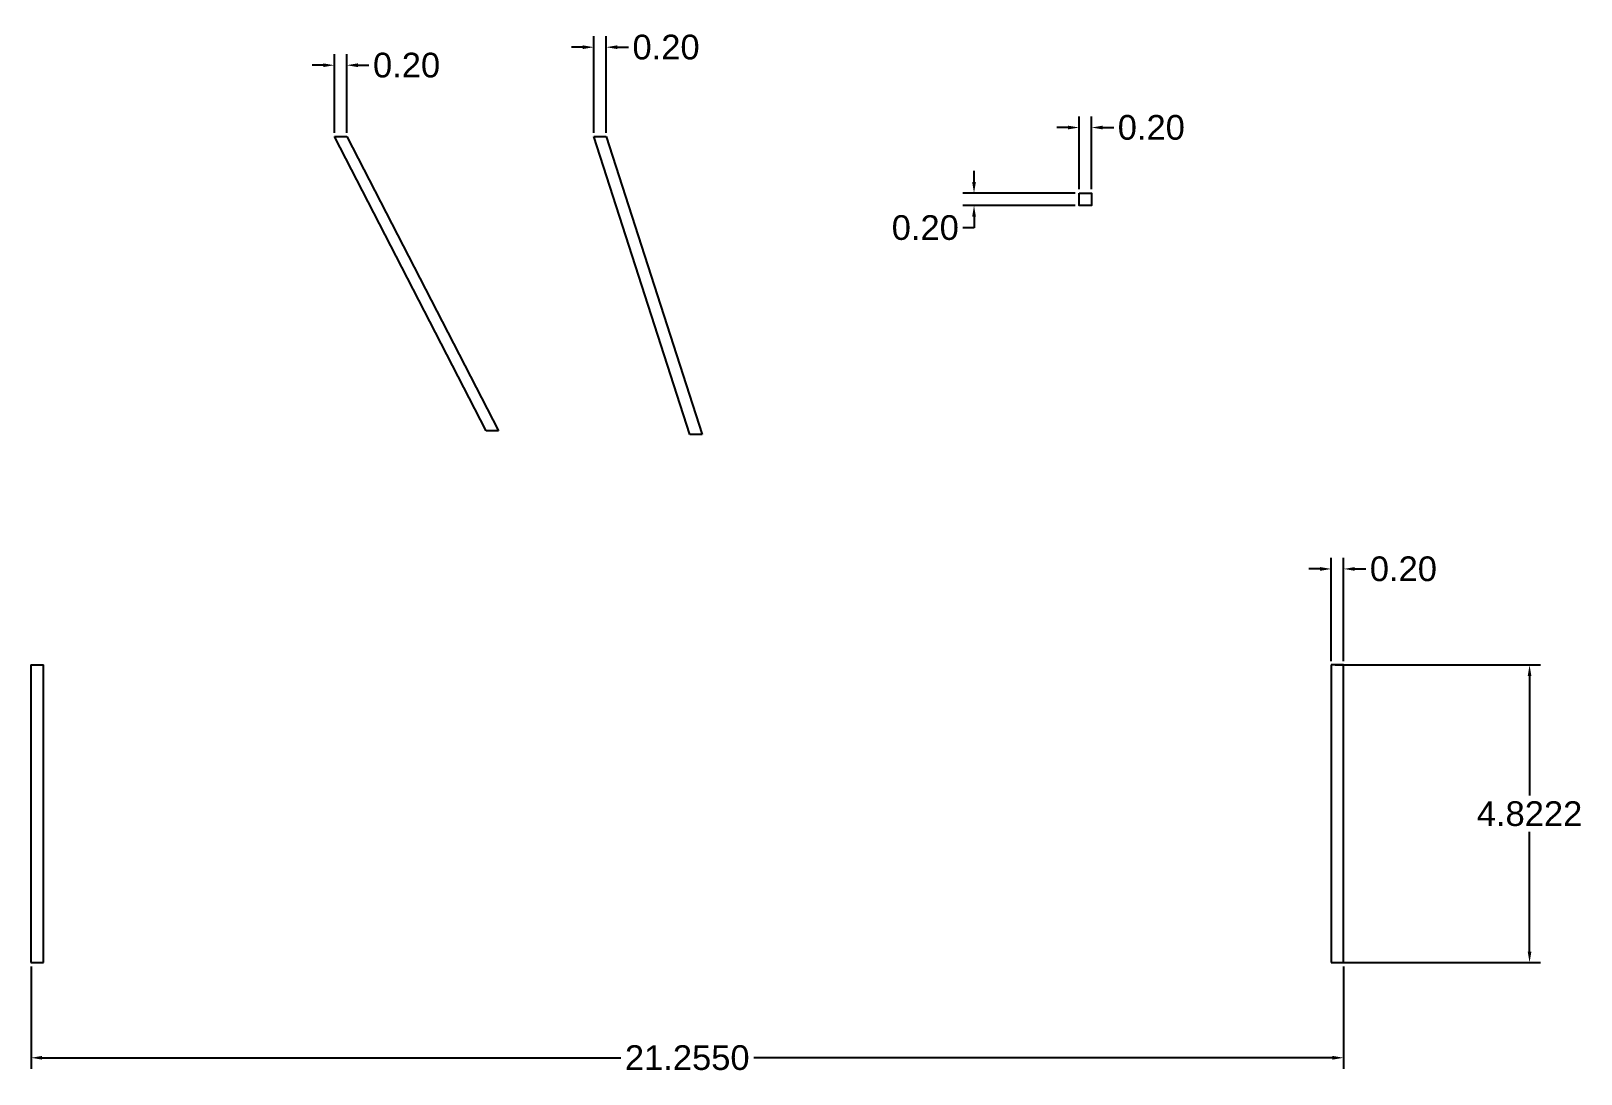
# Model space of a CAD drawing. Header units: inches. Extents: x 20.7 to 45.8, y 2.5 to 19.4.
import ezdxf

# ---------------------------------------------------------------- set-up
doc = ezdxf.new("R2010")
doc.units = ezdxf.units.IN
doc.header["$MEASUREMENT"] = 0
doc.layers.add('Anotari', color=40, linetype='Continuous')
doc.layers.add('Cadru', color=1, linetype='Continuous')
doc.styles.get("Standard").update_dxf_attribs({"font": 'arial.ttf'})
doc.dimstyles.get("Standard").update_dxf_attribs({"dimtxt": 0.18, "dimasz": 0.18, "dimexe": 0.18, "dimexo": 0.0625, "dimgap": 0.09, "dimtad": 0, "dimtih": 1, "dimtoh": 1, "dimdec": 4, "dimzin": 0, "dimdsep": 46, "dimtxsty": 'Standard', "dimcen": 0.09, "dimadec": 0, "dimazin": 0, "dimtfac": 1, "dimtdec": 4, "dimtofl": 0, "dimtmove": 0, "dimatfit": 3, "dimfxl": 1, "dimtolj": 1, "dimtzin": 0, "dimarcsym": 0})

# ---------------------------------------------------------------- blocks, each defined once
blk = doc.blocks.new('*D10')
at = {"layer": 'Anotari', "color": 0, "lineweight": -2, "transparency": 16777216}
for p, q in [((41.809, 9.147), (45.139, 9.147)), ((44.959, 8.967), (44.959, 7.03)), ((44.959, 4.505), (44.959, 6.442)), ((41.809, 4.325), (45.139, 4.325))]:
    blk.add_line(p, q, dxfattribs=at)
at = {"layer": 'Anotari', "color": 0, "transparency": 16777216}
for points in [[(44.929, 8.967), (44.989, 8.967), (44.959, 9.147)], [(44.929, 4.505), (44.989, 4.505), (44.959, 4.325)]]:
    blk.add_solid(points, dxfattribs=at)
at = {"layer": 'Defpoints', "color": 0, "transparency": 16777216}
for p in [(41.747, 9.147), (41.747, 4.325), (44.959, 4.325)]:
    blk.add_point(p, dxfattribs=at)
at = {"layer": 'Anotari', "color": 0, "transparency": 16777216, "insert": (44.959, 6.736), "char_height": 0.4, "attachment_point": 5}
blk.add_mtext('\\A1;4.8222', dxfattribs=at)
blk = doc.blocks.new('*D11')
at = {"layer": 'Anotari', "color": 0, "lineweight": -2, "transparency": 16777216}
for p, q in [((29.807, 17.767), (29.807, 19.333)), ((30.007, 17.767), (30.007, 19.333)), ((29.627, 19.153), (29.447, 19.153)), ((30.187, 19.153), (30.367, 19.153))]:
    blk.add_line(p, q, dxfattribs=at)
at = {"layer": 'Anotari', "color": 0, "transparency": 16777216}
for points in [[(29.627, 19.183), (29.627, 19.123), (29.807, 19.153)], [(30.187, 19.183), (30.187, 19.123), (30.007, 19.153)]]:
    blk.add_solid(points, dxfattribs=at)
at = {"layer": 'Defpoints', "color": 0, "transparency": 16777216}
for p in [(30.007, 19.153), (29.807, 17.704, 0.031), (30.007, 17.704, 0.031)]:
    blk.add_point(p, dxfattribs=at)
at = {"layer": 'Anotari', "color": 0, "transparency": 16777216, "insert": (30.976, 19.153), "char_height": 0.4, "attachment_point": 5}
blk.add_mtext('\\A1;0.20', dxfattribs=at)
blk = doc.blocks.new('*D9')
at = {"layer": 'Anotari', "color": 0, "lineweight": -2, "transparency": 16777216}
for p, q in [((41.747, 9.21), (41.747, 10.882)), ((41.947, 9.21), (41.947, 10.882)), ((41.567, 10.702), (41.387, 10.702)), ((42.127, 10.702), (42.307, 10.702))]:
    blk.add_line(p, q, dxfattribs=at)
at = {"layer": 'Anotari', "color": 0, "transparency": 16777216}
for points in [[(41.567, 10.732), (41.567, 10.672), (41.747, 10.702)], [(42.127, 10.732), (42.127, 10.672), (41.947, 10.702)]]:
    blk.add_solid(points, dxfattribs=at)
at = {"layer": 'Defpoints', "color": 0, "transparency": 16777216}
for p in [(41.947, 10.702), (41.747, 9.147), (41.947, 9.147)]:
    blk.add_point(p, dxfattribs=at)
at = {"layer": 'Anotari', "color": 0, "transparency": 16777216, "insert": (42.916, 10.702), "char_height": 0.4, "attachment_point": 5}
blk.add_mtext('\\A1;0.20', dxfattribs=at)
blk = doc.blocks.new('*D12')
at = {"layer": 'Anotari', "color": 0, "lineweight": -2, "transparency": 16777216}
for p, q in [((25.425, 18.861), (25.245, 18.861)), ((25.605, 17.767), (25.605, 19.041)), ((25.805, 17.767), (25.805, 19.041)), ((25.985, 18.861), (26.165, 18.861))]:
    blk.add_line(p, q, dxfattribs=at)
at = {"layer": 'Anotari', "color": 0, "transparency": 16777216}
for points in [[(25.425, 18.891), (25.425, 18.831), (25.605, 18.861)], [(25.985, 18.891), (25.985, 18.831), (25.805, 18.861)]]:
    blk.add_solid(points, dxfattribs=at)
at = {"layer": 'Defpoints', "color": 0, "transparency": 16777216}
for p in [(25.805, 18.861), (25.605, 17.704, 0.031), (25.805, 17.704, 0.031)]:
    blk.add_point(p, dxfattribs=at)
at = {"layer": 'Anotari', "color": 0, "transparency": 16777216, "insert": (26.774, 18.861), "char_height": 0.4, "attachment_point": 5}
blk.add_mtext('\\A1;0.20', dxfattribs=at)
blk = doc.blocks.new('*D13')
at = {"layer": 'Anotari', "color": 0, "lineweight": -2, "transparency": 16777216}
for p, q in [((20.692, 4.262), (20.692, 2.604)), ((41.947, 4.262), (41.947, 2.604)), ((20.872, 2.784), (30.241, 2.784)), ((41.767, 2.784), (32.398, 2.784))]:
    blk.add_line(p, q, dxfattribs=at)
at = {"layer": 'Anotari', "color": 0, "transparency": 16777216}
for points in [[(20.872, 2.814), (20.872, 2.754), (20.692, 2.784)], [(41.767, 2.814), (41.767, 2.754), (41.947, 2.784)]]:
    blk.add_solid(points, dxfattribs=at)
at = {"layer": 'Defpoints', "color": 0, "transparency": 16777216}
for p in [(20.692, 4.325), (41.947, 4.325), (41.947, 2.784)]:
    blk.add_point(p, dxfattribs=at)
at = {"layer": 'Anotari', "color": 0, "transparency": 16777216, "insert": (31.319, 2.784), "char_height": 0.4, "attachment_point": 5}
blk.add_mtext('\\A1;21.2550', dxfattribs=at)
blk = doc.blocks.new('*D14')
at = {"layer": 'Anotari', "color": 0, "lineweight": -2, "transparency": 16777216}
for p, q in [((37.485, 17.852), (37.305, 17.852)), ((37.665, 16.851), (37.665, 18.032)), ((37.865, 16.851), (37.865, 18.032)), ((38.045, 17.852), (38.225, 17.852))]:
    blk.add_line(p, q, dxfattribs=at)
at = {"layer": 'Anotari', "color": 0, "transparency": 16777216}
for points in [[(37.485, 17.882), (37.485, 17.822), (37.665, 17.852)], [(38.045, 17.882), (38.045, 17.822), (37.865, 17.852)]]:
    blk.add_solid(points, dxfattribs=at)
at = {"layer": 'Defpoints', "color": 0, "transparency": 16777216}
for p in [(37.865, 17.852), (37.665, 16.789), (37.865, 16.789)]:
    blk.add_point(p, dxfattribs=at)
at = {"layer": 'Anotari', "color": 0, "transparency": 16777216, "insert": (38.834, 17.852), "char_height": 0.4, "attachment_point": 5}
blk.add_mtext('\\A1;0.20', dxfattribs=at)
blk = doc.blocks.new('*D15')
at = {"layer": 'Anotari', "color": 0, "lineweight": -2, "transparency": 16777216}
for p, q in [((35.963, 16.969), (35.963, 17.149)), ((37.603, 16.789), (35.783, 16.789)), ((37.603, 16.589), (35.783, 16.589)), ((35.963, 16.409), (35.963, 16.229)), ((35.963, 16.229), (35.783, 16.229))]:
    blk.add_line(p, q, dxfattribs=at)
at = {"layer": 'Anotari', "color": 0, "transparency": 16777216}
for points in [[(35.933, 16.969), (35.993, 16.969), (35.963, 16.789)], [(35.933, 16.409), (35.993, 16.409), (35.963, 16.589)]]:
    blk.add_solid(points, dxfattribs=at)
at = {"layer": 'Defpoints', "color": 0, "transparency": 16777216}
for p in [(35.963, 16.589), (37.665, 16.789), (37.665, 16.589)]:
    blk.add_point(p, dxfattribs=at)
at = {"layer": 'Anotari', "color": 0, "transparency": 16777216, "insert": (35.174, 16.229), "char_height": 0.4, "attachment_point": 5}
blk.add_mtext('\\A1;0.20', dxfattribs=at)

msp = doc.modelspace()

# ---------------------------------------------------------------- linework, layer by layer
at = {"layer": 'Cadru'}
for p, q in [((25.60536, 17.70447, 0.03076), (25.80536, 17.70447, 0.03076)), ((28.06308, 12.93815), (25.60536, 17.70447, 0.03076)), ((25.80536, 17.70447, 0.03076), (28.26308, 12.93815)), ((29.80703, 17.70447, 0.03076), (30.00703, 17.70447, 0.03076)), ((31.3626, 12.88223), (29.80703, 17.70447, 0.03076)), ((30.00703, 17.70447, 0.03076), (31.5626, 12.88223)), ((28.26308, 12.93815), (28.06308, 12.93815)), ((31.5626, 12.88223), (31.3626, 12.88223)), ((20.69199, 9.14714), (20.69199, 4.3249)), ((20.69199, 9.14714), (20.89199, 9.14714)), ((20.89199, 4.3249), (20.89199, 9.14714)), ((41.94699, 9.14714), (41.74699, 9.14714)), ((41.74699, 9.14714), (41.74699, 4.3249)), ((41.94699, 4.3249), (41.94699, 9.14714)), ((20.69199, 4.3249), (20.89199, 4.3249)), ((41.74699, 4.3249), (41.94699, 4.3249))]:
    msp.add_line(p, q, dxfattribs=at)
msp.add_lwpolyline([(37.66531, 16.78884), (37.86531, 16.78884), (37.86531, 16.58884), (37.66531, 16.58884)], close=True, dxfattribs=at)

# ---------------------------------------------------------------- dimensions: what is measured, and where the dimension line sits
at = {"layer": 'Anotari'}
for base, p1, p2, override, picture, middle in [((30.00703, 19.15314), (29.80703, 17.70447, 0.03076), (30.00703, 17.70447, 0.03076), {"dimtxt": 0.4, "dimdec": 2}, '*D11', (30.97586, 19.15314)), ((25.80536, 18.86081), (25.60536, 17.70447, 0.03076), (25.80536, 17.70447, 0.03076), {"dimtxt": 0.4, "dimdec": 2}, '*D12', (26.77419, 18.86081)), ((37.86531, 17.85186), (37.66531, 16.78884), (37.86531, 16.78884), {"dimtxt": 0.4, "dimdec": 2}, '*D14', (38.83414, 17.85186)), ((41.94699, 10.70211), (41.74699, 9.14714), (41.94699, 9.14714), {"dimtxt": 0.4, "dimdec": 2}, '*D9', (42.91582, 10.70211)), ((41.94699, 2.78351), (20.69199, 4.3249), (41.94699, 4.3249), {"dimtxt": 0.4}, '*D13', (31.31949, 2.78351))]:
    dim = msp.add_linear_dim(base=base, p1=p1, p2=p2, dimstyle='Standard', override=override, dxfattribs=at)
    dim.commit()
    dim.dimension.update_dxf_attribs({"geometry": picture, "text_midpoint": middle})
for base, p1, p2, override, picture, middle in [((35.96328, 16.58884), (37.66531, 16.78884), (37.66531, 16.58884), {"dimtxt": 0.4, "dimdec": 2}, '*D15', (35.17445, 16.22884)), ((44.95934, 4.3249), (41.74699, 9.14714), (41.74699, 4.3249), {"dimtxt": 0.4}, '*D10', (44.95934, 6.73602))]:
    dim = msp.add_linear_dim(base=base, p1=p1, p2=p2, angle=90, dimstyle='Standard', override=override, dxfattribs=at)
    dim.commit()
    dim.dimension.update_dxf_attribs({"geometry": picture, "text_midpoint": middle})

doc.saveas('drawing.dxf')
